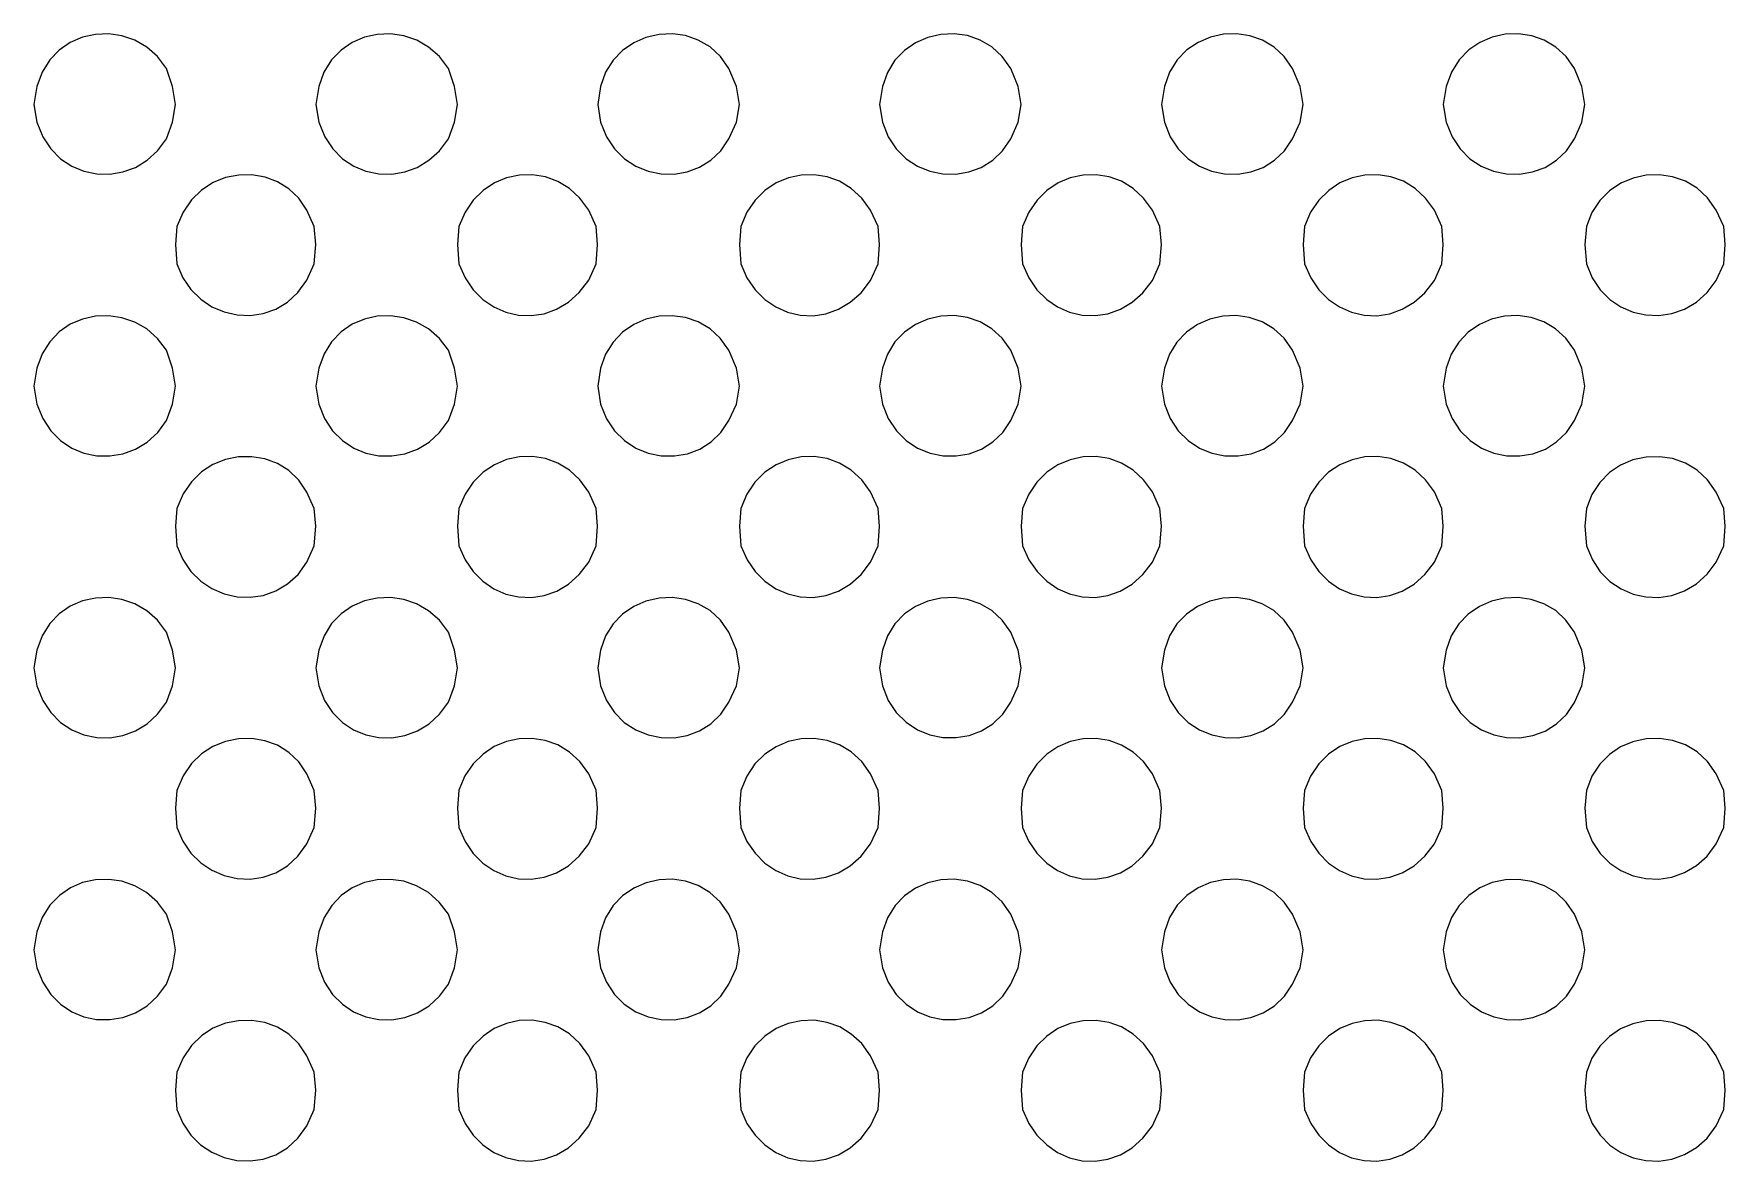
# Model space of a CAD drawing. Extents: x 0 to 243, y -13 to 276.
# Drawn here: x 97.68 to 127.41, y 169.37 to 189.19 of the extents above; entities that cross this region are included whole.
import ezdxf

# ---------------------------------------------------------------- set-up
doc = ezdxf.new("R2010")
doc.units = 0
doc.layers.add('GEOMETRY', color=7, linetype='Continuous')

msp = doc.modelspace()

# ---------------------------------------------------------------- linework, layer by layer
at = {"layer": 'GEOMETRY', "lineweight": 13}
for points in [[(100.173, 187.947), (100.121, 188.26), (100.016, 188.576), (99.857, 188.787), (99.668, 188.952), (99.457, 189.074), (99.232, 189.151), (98.999, 189.186), (98.765, 189.178), (98.537, 189.128), (98.323, 189.036), (98.128, 188.902), (97.961, 188.728), (97.828, 188.514), (97.735, 188.26), (97.682, 187.947), (97.735, 187.632), (97.84, 187.377), (97.981, 187.163), (98.153, 186.99), (98.349, 186.86), (98.563, 186.771), (98.788, 186.724), (99.018, 186.72), (99.247, 186.759), (99.467, 186.84), (99.673, 186.965), (99.858, 187.133), (100.016, 187.344), (100.121, 187.632), (100.173, 187.947)], [(105.128, 187.947), (105.076, 188.26), (104.971, 188.576), (104.811, 188.787), (104.622, 188.952), (104.412, 189.074), (104.187, 189.151), (103.954, 189.186), (103.72, 189.177), (103.492, 189.127), (103.278, 189.035), (103.083, 188.902), (102.916, 188.728), (102.782, 188.514), (102.69, 188.26), (102.638, 187.947), (102.69, 187.632), (102.795, 187.377), (102.936, 187.163), (103.109, 186.991), (103.305, 186.86), (103.519, 186.771), (103.744, 186.725), (103.974, 186.72), (104.202, 186.759), (104.422, 186.84), (104.628, 186.965), (104.813, 187.133), (104.971, 187.344), (105.076, 187.632), (105.128, 187.947)], [(110.083, 187.947), (110.031, 188.26), (109.899, 188.576), (109.75, 188.79), (109.568, 188.957), (109.362, 189.078), (109.139, 189.155), (108.906, 189.187), (108.671, 189.177), (108.442, 189.125), (108.226, 189.031), (108.03, 188.897), (107.863, 188.723), (107.732, 188.511), (107.645, 188.26), (107.593, 187.947), (107.645, 187.632), (107.747, 187.377), (107.889, 187.163), (108.063, 186.991), (108.262, 186.86), (108.479, 186.772), (108.707, 186.725), (108.938, 186.721), (109.166, 186.759), (109.384, 186.841), (109.583, 186.965), (109.757, 187.133), (109.899, 187.344), (110.031, 187.632), (110.083, 187.947)], [(115.038, 187.947), (114.985, 188.26), (114.853, 188.576), (114.703, 188.79), (114.522, 188.957), (114.316, 189.078), (114.092, 189.155), (113.859, 189.187), (113.625, 189.177), (113.396, 189.124), (113.18, 189.03), (112.985, 188.896), (112.818, 188.722), (112.687, 188.51), (112.6, 188.26), (112.547, 187.947), (112.6, 187.632), (112.701, 187.378), (112.842, 187.164), (113.015, 186.992), (113.214, 186.861), (113.431, 186.772), (113.658, 186.726), (113.89, 186.721), (114.118, 186.759), (114.336, 186.84), (114.536, 186.965), (114.71, 187.132), (114.853, 187.343), (114.985, 187.632), (115.038, 187.947)], [(119.992, 187.947), (119.939, 188.261), (119.808, 188.576), (119.661, 188.787), (119.482, 188.953), (119.277, 189.074), (119.056, 189.152), (118.825, 189.187), (118.591, 189.179), (118.362, 189.128), (118.146, 189.036), (117.949, 188.903), (117.78, 188.729), (117.646, 188.515), (117.554, 188.261), (117.502, 187.947), (117.554, 187.632), (117.656, 187.378), (117.797, 187.164), (117.97, 186.992), (118.169, 186.861), (118.385, 186.772), (118.612, 186.725), (118.843, 186.721), (119.071, 186.759), (119.289, 186.84), (119.489, 186.964), (119.664, 187.132), (119.808, 187.343), (119.939, 187.632), (119.992, 187.947)], [(124.947, 187.947), (124.893, 188.261), (124.763, 188.576), (124.616, 188.787), (124.436, 188.953), (124.232, 189.075), (124.011, 189.153), (123.78, 189.187), (123.546, 189.179), (123.317, 189.129), (123.101, 189.037), (122.904, 188.903), (122.735, 188.729), (122.601, 188.515), (122.509, 188.261), (122.456, 187.947), (122.509, 187.633), (122.611, 187.379), (122.752, 187.165), (122.925, 186.992), (123.123, 186.861), (123.34, 186.772), (123.567, 186.725), (123.798, 186.721), (124.026, 186.759), (124.244, 186.84), (124.444, 186.964), (124.619, 187.132), (124.763, 187.343), (124.893, 187.633), (124.947, 187.947)], [(102.637, 185.483), (102.612, 185.798), (102.48, 186.086), (102.338, 186.296), (102.164, 186.463), (101.964, 186.588), (101.746, 186.669), (101.517, 186.708), (101.283, 186.705), (101.053, 186.659), (100.833, 186.571), (100.631, 186.44), (100.453, 186.268), (100.307, 186.054), (100.199, 185.798), (100.173, 185.483), (100.199, 185.143), (100.302, 184.899), (100.443, 184.691), (100.615, 184.521), (100.812, 184.389), (101.027, 184.297), (101.254, 184.246), (101.485, 184.236), (101.715, 184.269), (101.936, 184.347), (102.141, 184.469), (102.325, 184.638), (102.48, 184.854), (102.612, 185.143), (102.637, 185.483)], [(107.592, 185.483), (107.566, 185.798), (107.435, 186.086), (107.28, 186.3), (107.097, 186.469), (106.893, 186.593), (106.674, 186.673), (106.447, 186.71), (106.217, 186.704), (105.991, 186.655), (105.777, 186.565), (105.579, 186.433), (105.405, 186.261), (105.262, 186.049), (105.154, 185.798), (105.128, 185.483), (105.154, 185.143), (105.263, 184.897), (105.405, 184.689), (105.576, 184.518), (105.769, 184.386), (105.979, 184.294), (106.2, 184.243), (106.426, 184.233), (106.652, 184.267), (106.871, 184.345), (107.079, 184.468), (107.268, 184.637), (107.435, 184.854), (107.566, 185.143), (107.592, 185.483)], [(112.547, 185.484), (112.522, 185.798), (112.39, 186.086), (112.234, 186.3), (112.05, 186.469), (111.846, 186.594), (111.627, 186.674), (111.4, 186.71), (111.17, 186.704), (110.945, 186.655), (110.731, 186.565), (110.534, 186.433), (110.36, 186.261), (110.216, 186.049), (110.109, 185.798), (110.083, 185.484), (110.109, 185.142), (110.217, 184.897), (110.359, 184.688), (110.529, 184.518), (110.722, 184.386), (110.932, 184.293), (111.153, 184.242), (111.379, 184.232), (111.605, 184.266), (111.825, 184.344), (112.033, 184.467), (112.223, 184.636), (112.39, 184.853), (112.522, 185.142), (112.547, 185.484)], [(117.502, 185.484), (117.476, 185.798), (117.345, 186.086), (117.188, 186.3), (117.005, 186.47), (116.801, 186.594), (116.582, 186.674), (116.354, 186.711), (116.125, 186.704), (115.9, 186.656), (115.686, 186.565), (115.489, 186.434), (115.315, 186.261), (115.171, 186.049), (115.063, 185.798), (115.038, 185.484), (115.063, 185.142), (115.172, 184.897), (115.314, 184.688), (115.485, 184.517), (115.678, 184.385), (115.888, 184.293), (116.109, 184.242), (116.335, 184.233), (116.56, 184.266), (116.78, 184.344), (116.987, 184.467), (117.178, 184.636), (117.345, 184.853), (117.476, 185.142), (117.502, 185.484)], [(122.456, 185.484), (122.431, 185.798), (122.299, 186.086), (122.143, 186.3), (121.961, 186.47), (121.756, 186.594), (121.537, 186.674), (121.31, 186.711), (121.08, 186.704), (120.855, 186.656), (120.64, 186.565), (120.443, 186.433), (120.269, 186.261), (120.125, 186.049), (120.018, 185.798), (119.992, 185.484), (120.018, 185.142), (120.126, 184.897), (120.268, 184.688), (120.438, 184.518), (120.632, 184.386), (120.842, 184.293), (121.063, 184.242), (121.289, 184.232), (121.515, 184.266), (121.735, 184.344), (121.943, 184.467), (122.132, 184.636), (122.299, 184.853), (122.431, 185.142), (122.456, 185.484)], [(127.411, 185.483), (127.385, 185.798), (127.254, 186.086), (127.101, 186.302), (126.918, 186.471), (126.711, 186.595), (126.487, 186.674), (126.255, 186.709), (126.02, 186.701), (125.791, 186.651), (125.574, 186.559), (125.376, 186.427), (125.206, 186.256), (125.069, 186.046), (124.973, 185.798), (124.947, 185.483), (124.973, 185.142), (125.075, 184.895), (125.214, 184.686), (125.384, 184.516), (125.579, 184.385), (125.792, 184.294), (126.017, 184.244), (126.247, 184.236), (126.476, 184.27), (126.697, 184.348), (126.905, 184.471), (127.093, 184.639), (127.254, 184.853), (127.385, 185.142), (127.411, 185.483)], [(100.173, 182.994), (100.121, 183.307), (100.016, 183.623), (99.856, 183.833), (99.667, 183.998), (99.456, 184.119), (99.231, 184.196), (98.998, 184.231), (98.765, 184.223), (98.538, 184.173), (98.324, 184.081), (98.129, 183.948), (97.962, 183.775), (97.828, 183.561), (97.735, 183.307), (97.682, 182.994), (97.735, 182.679), (97.839, 182.423), (97.98, 182.209), (98.152, 182.036), (98.349, 181.905), (98.563, 181.816), (98.789, 181.77), (99.02, 181.766), (99.249, 181.805), (99.47, 181.887), (99.676, 182.011), (99.86, 182.179), (100.016, 182.39), (100.121, 182.679), (100.173, 182.994)], [(105.128, 182.994), (105.076, 183.307), (104.971, 183.623), (104.81, 183.833), (104.621, 183.998), (104.41, 184.119), (104.185, 184.197), (103.952, 184.231), (103.719, 184.223), (103.492, 184.173), (103.278, 184.081), (103.084, 183.948), (102.916, 183.774), (102.783, 183.561), (102.69, 183.307), (102.638, 182.994), (102.69, 182.679), (102.794, 182.423), (102.935, 182.209), (103.108, 182.036), (103.305, 181.905), (103.519, 181.817), (103.745, 181.77), (103.976, 181.766), (104.205, 181.805), (104.425, 181.887), (104.631, 182.011), (104.815, 182.179), (104.971, 182.39), (105.076, 182.679), (105.128, 182.994)], [(110.083, 182.994), (110.031, 183.307), (109.899, 183.623), (109.749, 183.836), (109.568, 184.003), (109.361, 184.124), (109.138, 184.2), (108.905, 184.232), (108.671, 184.222), (108.442, 184.17), (108.226, 184.076), (108.031, 183.942), (107.864, 183.769), (107.733, 183.557), (107.645, 183.307), (107.593, 182.994), (107.645, 182.677), (107.746, 182.421), (107.888, 182.207), (108.062, 182.035), (108.262, 181.905), (108.48, 181.816), (108.709, 181.77), (108.941, 181.767), (109.169, 181.806), (109.386, 181.888), (109.585, 182.012), (109.759, 182.18), (109.899, 182.39), (110.031, 182.677), (110.083, 182.994)], [(115.038, 182.994), (114.985, 183.308), (114.853, 183.623), (114.704, 183.836), (114.522, 184.003), (114.316, 184.124), (114.093, 184.2), (113.86, 184.233), (113.625, 184.222), (113.396, 184.17), (113.18, 184.076), (112.985, 183.943), (112.818, 183.77), (112.687, 183.558), (112.6, 183.308), (112.547, 182.994), (112.6, 182.677), (112.701, 182.422), (112.843, 182.208), (113.017, 182.035), (113.217, 181.905), (113.435, 181.816), (113.663, 181.77), (113.896, 181.767), (114.124, 181.806), (114.341, 181.887), (114.54, 182.012), (114.713, 182.18), (114.853, 182.39), (114.985, 182.677), (115.038, 182.994)], [(119.992, 182.992), (119.939, 183.308), (119.808, 183.623), (119.658, 183.836), (119.476, 184.003), (119.27, 184.124), (119.047, 184.2), (118.814, 184.233), (118.58, 184.222), (118.351, 184.17), (118.135, 184.076), (117.94, 183.942), (117.773, 183.769), (117.642, 183.558), (117.554, 183.308), (117.502, 182.992), (117.554, 182.678), (117.656, 182.422), (117.798, 182.208), (117.972, 182.035), (118.172, 181.905), (118.389, 181.816), (118.618, 181.77), (118.849, 181.766), (119.078, 181.805), (119.295, 181.887), (119.494, 182.012), (119.667, 182.179), (119.808, 182.39), (119.939, 182.678), (119.992, 182.992)], [(124.947, 182.992), (124.893, 183.308), (124.763, 183.623), (124.613, 183.836), (124.431, 184.003), (124.225, 184.124), (124.002, 184.2), (123.769, 184.233), (123.535, 184.222), (123.306, 184.17), (123.09, 184.076), (122.895, 183.942), (122.728, 183.769), (122.597, 183.558), (122.509, 183.308), (122.456, 182.992), (122.509, 182.678), (122.611, 182.422), (122.753, 182.208), (122.927, 182.035), (123.127, 181.905), (123.344, 181.816), (123.573, 181.77), (123.804, 181.766), (124.033, 181.805), (124.25, 181.887), (124.449, 182.012), (124.622, 182.179), (124.763, 182.39), (124.893, 182.678), (124.947, 182.992)], [(102.637, 180.529), (102.612, 180.842), (102.48, 181.132), (102.338, 181.343), (102.164, 181.51), (101.963, 181.634), (101.745, 181.715), (101.515, 181.753), (101.281, 181.749), (101.051, 181.703), (100.831, 181.615), (100.629, 181.484), (100.451, 181.312), (100.306, 181.098), (100.199, 180.842), (100.173, 180.529), (100.199, 180.187), (100.302, 179.943), (100.443, 179.736), (100.616, 179.566), (100.813, 179.434), (101.028, 179.342), (101.255, 179.29), (101.486, 179.281), (101.716, 179.314), (101.937, 179.392), (102.142, 179.515), (102.326, 179.684), (102.48, 179.9), (102.612, 180.187), (102.637, 180.529)], [(107.592, 180.529), (107.566, 180.842), (107.435, 181.13), (107.28, 181.345), (107.098, 181.514), (106.894, 181.639), (106.675, 181.719), (106.447, 181.756), (106.218, 181.75), (105.992, 181.701), (105.777, 181.611), (105.58, 181.48), (105.406, 181.307), (105.262, 181.095), (105.154, 180.842), (105.128, 180.529), (105.154, 180.187), (105.263, 179.942), (105.406, 179.733), (105.577, 179.562), (105.77, 179.43), (105.981, 179.338), (106.202, 179.287), (106.428, 179.278), (106.654, 179.312), (106.873, 179.391), (107.08, 179.514), (107.269, 179.684), (107.435, 179.9), (107.566, 180.187), (107.592, 180.529)], [(112.547, 180.529), (112.522, 180.843), (112.39, 181.133), (112.234, 181.347), (112.05, 181.515), (111.845, 181.639), (111.626, 181.719), (111.398, 181.755), (111.168, 181.749), (110.943, 181.7), (110.729, 181.609), (110.532, 181.478), (110.358, 181.306), (110.215, 181.094), (110.109, 180.843), (110.083, 180.529), (110.109, 180.187), (110.218, 179.942), (110.36, 179.734), (110.531, 179.564), (110.724, 179.432), (110.934, 179.34), (111.155, 179.289), (111.381, 179.279), (111.606, 179.313), (111.825, 179.391), (112.033, 179.514), (112.223, 179.683), (112.39, 179.9), (112.522, 180.187), (112.547, 180.529)], [(117.502, 180.529), (117.476, 180.843), (117.345, 181.133), (117.188, 181.347), (117.005, 181.515), (116.8, 181.639), (116.581, 181.719), (116.353, 181.755), (116.124, 181.749), (115.899, 181.7), (115.684, 181.609), (115.487, 181.478), (115.313, 181.306), (115.17, 181.094), (115.063, 180.843), (115.038, 180.529), (115.063, 180.187), (115.173, 179.942), (115.316, 179.733), (115.487, 179.563), (115.68, 179.431), (115.889, 179.339), (116.109, 179.287), (116.335, 179.278), (116.56, 179.312), (116.779, 179.39), (116.987, 179.513), (117.177, 179.683), (117.345, 179.9), (117.476, 180.187), (117.502, 180.529)], [(122.456, 180.529), (122.431, 180.843), (122.299, 181.133), (122.143, 181.347), (121.96, 181.516), (121.756, 181.64), (121.536, 181.72), (121.308, 181.756), (121.078, 181.749), (120.853, 181.7), (120.638, 181.61), (120.441, 181.478), (120.267, 181.306), (120.124, 181.094), (120.018, 180.843), (119.992, 180.529), (120.018, 180.187), (120.127, 179.942), (120.269, 179.734), (120.44, 179.563), (120.633, 179.431), (120.843, 179.339), (121.063, 179.288), (121.289, 179.279), (121.515, 179.312), (121.734, 179.39), (121.942, 179.513), (122.132, 179.683), (122.299, 179.9), (122.431, 180.187), (122.456, 180.529)], [(127.411, 180.529), (127.385, 180.842), (127.254, 181.132), (127.101, 181.348), (126.918, 181.517), (126.711, 181.64), (126.487, 181.719), (126.255, 181.753), (126.02, 181.745), (125.79, 181.695), (125.573, 181.604), (125.376, 181.472), (125.205, 181.3), (125.068, 181.09), (124.973, 180.842), (124.947, 180.529), (124.973, 180.186), (125.076, 179.94), (125.216, 179.731), (125.386, 179.56), (125.581, 179.429), (125.794, 179.338), (126.018, 179.288), (126.247, 179.28), (126.476, 179.315), (126.697, 179.394), (126.904, 179.517), (127.092, 179.685), (127.254, 179.9), (127.385, 180.186), (127.411, 180.529)], [(100.173, 178.039), (100.121, 178.352), (100.016, 178.667), (99.856, 178.877), (99.667, 179.042), (99.457, 179.164), (99.232, 179.241), (98.999, 179.276), (98.765, 179.268), (98.538, 179.218), (98.324, 179.126), (98.129, 178.993), (97.962, 178.82), (97.828, 178.606), (97.735, 178.352), (97.682, 178.039), (97.735, 177.724), (97.839, 177.469), (97.98, 177.254), (98.152, 177.082), (98.349, 176.951), (98.563, 176.862), (98.789, 176.816), (99.019, 176.812), (99.248, 176.85), (99.469, 176.932), (99.675, 177.056), (99.859, 177.224), (100.016, 177.435), (100.121, 177.724), (100.173, 178.039)], [(105.128, 178.039), (105.076, 178.352), (104.971, 178.667), (104.81, 178.877), (104.621, 179.042), (104.411, 179.164), (104.186, 179.241), (103.953, 179.276), (103.72, 179.268), (103.493, 179.217), (103.278, 179.126), (103.084, 178.993), (102.916, 178.819), (102.783, 178.606), (102.69, 178.352), (102.638, 178.039), (102.69, 177.724), (102.794, 177.469), (102.935, 177.255), (103.108, 177.082), (103.304, 176.951), (103.519, 176.863), (103.744, 176.816), (103.975, 176.812), (104.203, 176.851), (104.424, 176.932), (104.629, 177.057), (104.814, 177.224), (104.971, 177.435), (105.076, 177.724), (105.128, 178.039)], [(110.083, 178.039), (110.031, 178.352), (109.899, 178.667), (109.75, 178.88), (109.568, 179.047), (109.362, 179.168), (109.139, 179.244), (108.906, 179.277), (108.672, 179.267), (108.442, 179.214), (108.226, 179.121), (108.031, 178.987), (107.864, 178.814), (107.733, 178.602), (107.645, 178.352), (107.593, 178.039), (107.645, 177.724), (107.746, 177.468), (107.887, 177.254), (108.061, 177.082), (108.261, 176.951), (108.478, 176.863), (108.707, 176.816), (108.939, 176.812), (109.167, 176.851), (109.385, 176.933), (109.584, 177.057), (109.758, 177.224), (109.899, 177.435), (110.031, 177.724), (110.083, 178.039)], [(115.038, 178.039), (114.985, 178.353), (114.853, 178.667), (114.704, 178.88), (114.523, 179.047), (114.317, 179.168), (114.094, 179.245), (113.861, 179.277), (113.626, 179.267), (113.396, 179.215), (113.18, 179.121), (112.985, 178.988), (112.818, 178.814), (112.687, 178.603), (112.6, 178.353), (112.547, 178.039), (112.6, 177.725), (112.701, 177.469), (112.842, 177.255), (113.015, 177.083), (113.215, 176.952), (113.432, 176.863), (113.661, 176.817), (113.893, 176.813), (114.122, 176.851), (114.339, 176.933), (114.539, 177.057), (114.712, 177.224), (114.853, 177.435), (114.985, 177.725), (115.038, 178.039)], [(119.992, 178.039), (119.939, 178.353), (119.808, 178.667), (119.658, 178.88), (119.477, 179.047), (119.271, 179.168), (119.048, 179.245), (118.815, 179.277), (118.58, 179.267), (118.351, 179.215), (118.136, 179.121), (117.94, 178.987), (117.773, 178.814), (117.642, 178.603), (117.554, 178.353), (117.502, 178.039), (117.554, 177.725), (117.656, 177.469), (117.797, 177.255), (117.971, 177.082), (118.169, 176.951), (118.386, 176.862), (118.614, 176.815), (118.846, 176.811), (119.074, 176.85), (119.291, 176.931), (119.491, 177.056), (119.665, 177.224), (119.808, 177.435), (119.939, 177.725), (119.992, 178.039)], [(124.947, 178.038), (124.893, 178.352), (124.763, 178.667), (124.613, 178.88), (124.432, 179.047), (124.226, 179.168), (124.003, 179.244), (123.77, 179.277), (123.535, 179.267), (123.306, 179.214), (123.091, 179.121), (122.895, 178.987), (122.728, 178.814), (122.597, 178.602), (122.509, 178.352), (122.456, 178.038), (122.509, 177.724), (122.611, 177.468), (122.752, 177.254), (122.926, 177.081), (123.125, 176.95), (123.342, 176.861), (123.57, 176.815), (123.801, 176.811), (124.029, 176.849), (124.247, 176.93), (124.446, 177.055), (124.621, 177.223), (124.763, 177.434), (124.893, 177.724), (124.947, 178.038)], [(102.637, 175.574), (102.612, 175.887), (102.48, 176.177), (102.338, 176.388), (102.164, 176.555), (101.963, 176.679), (101.745, 176.76), (101.515, 176.798), (101.281, 176.794), (101.051, 176.748), (100.831, 176.66), (100.629, 176.529), (100.451, 176.357), (100.306, 176.143), (100.199, 175.887), (100.173, 175.574), (100.199, 175.234), (100.302, 174.991), (100.442, 174.783), (100.615, 174.613), (100.812, 174.481), (101.027, 174.389), (101.254, 174.338), (101.485, 174.328), (101.715, 174.361), (101.936, 174.439), (102.142, 174.561), (102.325, 174.73), (102.48, 174.945), (102.612, 175.234), (102.637, 175.574)], [(107.592, 175.574), (107.566, 175.888), (107.435, 176.177), (107.279, 176.392), (107.096, 176.56), (106.892, 176.685), (106.672, 176.765), (106.444, 176.801), (106.215, 176.795), (105.989, 176.746), (105.775, 176.655), (105.578, 176.524), (105.404, 176.352), (105.261, 176.14), (105.154, 175.888), (105.128, 175.574), (105.154, 175.232), (105.263, 174.988), (105.406, 174.779), (105.577, 174.609), (105.77, 174.477), (105.98, 174.385), (106.201, 174.334), (106.427, 174.325), (106.653, 174.359), (106.872, 174.437), (107.079, 174.56), (107.269, 174.729), (107.435, 174.945), (107.566, 175.232), (107.592, 175.574)], [(112.547, 175.573), (112.522, 175.887), (112.39, 176.177), (112.234, 176.392), (112.05, 176.561), (111.845, 176.685), (111.626, 176.765), (111.398, 176.801), (111.168, 176.794), (110.943, 176.745), (110.729, 176.654), (110.532, 176.523), (110.358, 176.351), (110.215, 176.139), (110.109, 175.887), (110.083, 175.573), (110.109, 175.233), (110.217, 174.988), (110.359, 174.78), (110.53, 174.609), (110.723, 174.477), (110.933, 174.385), (111.154, 174.334), (111.38, 174.324), (111.606, 174.358), (111.826, 174.436), (112.033, 174.559), (112.223, 174.728), (112.39, 174.944), (112.522, 175.233), (112.547, 175.573)], [(117.502, 175.573), (117.476, 175.887), (117.345, 176.177), (117.188, 176.392), (117.005, 176.56), (116.8, 176.684), (116.581, 176.764), (116.353, 176.8), (116.124, 176.794), (115.899, 176.745), (115.684, 176.654), (115.487, 176.523), (115.313, 176.35), (115.17, 176.139), (115.063, 175.887), (115.038, 175.573), (115.063, 175.233), (115.171, 174.988), (115.314, 174.78), (115.485, 174.609), (115.678, 174.477), (115.888, 174.385), (116.109, 174.333), (116.335, 174.324), (116.561, 174.358), (116.78, 174.436), (116.988, 174.559), (117.178, 174.728), (117.345, 174.944), (117.476, 175.233), (117.502, 175.573)], [(122.456, 175.574), (122.431, 175.887), (122.299, 176.177), (122.143, 176.392), (121.96, 176.561), (121.756, 176.685), (121.536, 176.765), (121.308, 176.801), (121.078, 176.794), (120.853, 176.746), (120.638, 176.655), (120.441, 176.523), (120.267, 176.351), (120.124, 176.139), (120.018, 175.887), (119.992, 175.574), (120.018, 175.233), (120.126, 174.988), (120.268, 174.78), (120.439, 174.609), (120.632, 174.477), (120.842, 174.385), (121.064, 174.334), (121.29, 174.324), (121.516, 174.358), (121.736, 174.436), (121.943, 174.559), (122.133, 174.728), (122.299, 174.944), (122.431, 175.233), (122.456, 175.574)], [(127.411, 175.574), (127.385, 175.887), (127.254, 176.177), (127.101, 176.393), (126.918, 176.562), (126.711, 176.685), (126.487, 176.764), (126.255, 176.798), (126.02, 176.79), (125.79, 176.74), (125.573, 176.649), (125.376, 176.517), (125.205, 176.345), (125.068, 176.135), (124.973, 175.887), (124.947, 175.574), (124.973, 175.234), (125.075, 174.988), (125.214, 174.779), (125.384, 174.608), (125.579, 174.477), (125.792, 174.386), (126.017, 174.335), (126.247, 174.327), (126.476, 174.362), (126.697, 174.44), (126.905, 174.563), (127.093, 174.731), (127.254, 174.945), (127.385, 175.234), (127.411, 175.574)], [(100.173, 173.082), (100.121, 173.397), (100.016, 173.712), (99.855, 173.922), (99.665, 174.088), (99.455, 174.21), (99.23, 174.288), (98.998, 174.322), (98.765, 174.315), (98.539, 174.265), (98.325, 174.173), (98.131, 174.04), (97.964, 173.866), (97.83, 173.651), (97.735, 173.397), (97.682, 173.082), (97.735, 172.767), (97.839, 172.512), (97.98, 172.299), (98.152, 172.126), (98.348, 171.995), (98.562, 171.907), (98.787, 171.86), (99.018, 171.856), (99.246, 171.894), (99.467, 171.975), (99.673, 172.1), (99.859, 172.267), (100.016, 172.478), (100.121, 172.767), (100.173, 173.082)], [(105.128, 173.082), (105.076, 173.397), (104.971, 173.712), (104.809, 173.923), (104.62, 174.088), (104.409, 174.21), (104.185, 174.288), (103.953, 174.322), (103.72, 174.315), (103.493, 174.264), (103.28, 174.173), (103.086, 174.039), (102.918, 173.865), (102.784, 173.651), (102.69, 173.397), (102.638, 173.082), (102.69, 172.767), (102.794, 172.512), (102.935, 172.298), (103.108, 172.125), (103.304, 171.994), (103.519, 171.906), (103.744, 171.859), (103.975, 171.855), (104.203, 171.894), (104.424, 171.975), (104.629, 172.1), (104.814, 172.267), (104.971, 172.478), (105.076, 172.767), (105.128, 173.082)], [(110.083, 173.082), (110.031, 173.398), (109.899, 173.712), (109.749, 173.926), (109.567, 174.092), (109.361, 174.214), (109.139, 174.29), (108.906, 174.323), (108.672, 174.313), (108.443, 174.261), (108.228, 174.167), (108.032, 174.034), (107.865, 173.86), (107.733, 173.648), (107.645, 173.398), (107.593, 173.082), (107.645, 172.767), (107.746, 172.512), (107.887, 172.297), (108.061, 172.125), (108.261, 171.994), (108.478, 171.906), (108.707, 171.859), (108.939, 171.855), (109.167, 171.894), (109.385, 171.976), (109.584, 172.1), (109.758, 172.267), (109.899, 172.478), (110.031, 172.767), (110.083, 173.082)], [(115.038, 173.082), (114.985, 173.398), (114.853, 173.712), (114.704, 173.926), (114.523, 174.092), (114.317, 174.214), (114.094, 174.29), (113.861, 174.323), (113.627, 174.313), (113.398, 174.261), (113.182, 174.167), (112.987, 174.034), (112.82, 173.86), (112.688, 173.648), (112.6, 173.398), (112.547, 173.082), (112.6, 172.768), (112.701, 172.512), (112.842, 172.298), (113.015, 172.126), (113.215, 171.995), (113.432, 171.906), (113.661, 171.86), (113.893, 171.856), (114.122, 171.894), (114.339, 171.976), (114.539, 172.1), (114.712, 172.268), (114.853, 172.478), (114.985, 172.768), (115.038, 173.082)], [(119.992, 173.082), (119.939, 173.398), (119.808, 173.712), (119.662, 173.923), (119.483, 174.088), (119.279, 174.21), (119.058, 174.288), (118.826, 174.323), (118.592, 174.315), (118.363, 174.265), (118.147, 174.173), (117.95, 174.04), (117.78, 173.866), (117.646, 173.652), (117.554, 173.398), (117.502, 173.082), (117.554, 172.768), (117.655, 172.512), (117.797, 172.298), (117.971, 172.125), (118.17, 171.995), (118.387, 171.906), (118.615, 171.859), (118.847, 171.855), (119.075, 171.894), (119.293, 171.975), (119.492, 172.1), (119.666, 172.267), (119.808, 172.478), (119.939, 172.768), (119.992, 173.082)], [(124.947, 173.082), (124.893, 173.397), (124.763, 173.712), (124.617, 173.922), (124.438, 174.088), (124.234, 174.209), (124.013, 174.287), (123.781, 174.322), (123.547, 174.314), (123.318, 174.264), (123.101, 174.172), (122.905, 174.039), (122.735, 173.865), (122.601, 173.651), (122.509, 173.397), (122.456, 173.082), (122.509, 172.767), (122.61, 172.511), (122.752, 172.297), (122.926, 172.125), (123.125, 171.994), (123.342, 171.905), (123.57, 171.859), (123.802, 171.855), (124.03, 171.894), (124.248, 171.975), (124.447, 172.1), (124.621, 172.267), (124.763, 172.478), (124.893, 172.767), (124.947, 173.082)], [(102.637, 170.617), (102.612, 170.93), (102.48, 171.22), (102.338, 171.431), (102.164, 171.598), (101.963, 171.722), (101.745, 171.803), (101.515, 171.841), (101.281, 171.837), (101.051, 171.791), (100.831, 171.703), (100.629, 171.572), (100.451, 171.4), (100.306, 171.186), (100.199, 170.93), (100.173, 170.617), (100.199, 170.277), (100.301, 170.034), (100.442, 169.826), (100.614, 169.656), (100.811, 169.524), (101.026, 169.432), (101.253, 169.381), (101.485, 169.371), (101.714, 169.404), (101.936, 169.481), (102.141, 169.604), (102.325, 169.772), (102.48, 169.988), (102.612, 170.277), (102.637, 170.617)], [(107.592, 170.617), (107.566, 170.931), (107.435, 171.221), (107.279, 171.435), (107.096, 171.604), (106.892, 171.728), (106.672, 171.808), (106.444, 171.844), (106.215, 171.838), (105.989, 171.789), (105.775, 171.698), (105.578, 171.567), (105.404, 171.395), (105.261, 171.183), (105.154, 170.931), (105.128, 170.617), (105.154, 170.277), (105.263, 170.032), (105.405, 169.824), (105.575, 169.653), (105.769, 169.521), (105.979, 169.429), (106.2, 169.377), (106.426, 169.368), (106.652, 169.402), (106.872, 169.48), (107.079, 169.603), (107.269, 169.772), (107.435, 169.988), (107.566, 170.277), (107.592, 170.617)], [(112.547, 170.616), (112.522, 170.93), (112.39, 171.22), (112.234, 171.435), (112.051, 171.603), (111.847, 171.728), (111.628, 171.808), (111.4, 171.844), (111.17, 171.837), (110.944, 171.789), (110.729, 171.698), (110.532, 171.566), (110.358, 171.394), (110.215, 171.182), (110.109, 170.93), (110.083, 170.616), (110.109, 170.276), (110.217, 170.031), (110.359, 169.823), (110.53, 169.652), (110.723, 169.52), (110.933, 169.428), (111.154, 169.377), (111.38, 169.367), (111.606, 169.401), (111.826, 169.479), (112.033, 169.602), (112.223, 169.771), (112.39, 169.987), (112.522, 170.276), (112.547, 170.616)], [(117.502, 170.616), (117.476, 170.93), (117.345, 171.22), (117.188, 171.435), (117.005, 171.603), (116.8, 171.727), (116.581, 171.807), (116.353, 171.843), (116.124, 171.837), (115.899, 171.788), (115.684, 171.697), (115.487, 171.566), (115.313, 171.393), (115.17, 171.182), (115.063, 170.93), (115.038, 170.616), (115.063, 170.276), (115.171, 170.031), (115.314, 169.823), (115.485, 169.652), (115.678, 169.52), (115.888, 169.428), (116.109, 169.376), (116.335, 169.367), (116.561, 169.401), (116.78, 169.479), (116.988, 169.602), (117.178, 169.771), (117.345, 169.987), (117.476, 170.276), (117.502, 170.616)], [(122.456, 170.617), (122.431, 170.93), (122.299, 171.22), (122.144, 171.435), (121.961, 171.604), (121.756, 171.728), (121.537, 171.808), (121.309, 171.844), (121.079, 171.837), (120.853, 171.788), (120.638, 171.698), (120.441, 171.566), (120.267, 171.394), (120.124, 171.182), (120.018, 170.93), (119.992, 170.617), (120.018, 170.276), (120.126, 170.031), (120.268, 169.823), (120.438, 169.652), (120.632, 169.52), (120.842, 169.428), (121.063, 169.377), (121.29, 169.367), (121.516, 169.401), (121.736, 169.479), (121.943, 169.602), (122.133, 169.771), (122.299, 169.987), (122.431, 170.276), (122.456, 170.617)], [(127.411, 170.617), (127.385, 170.93), (127.254, 171.22), (127.101, 171.436), (126.918, 171.605), (126.711, 171.728), (126.487, 171.807), (126.255, 171.841), (126.02, 171.833), (125.79, 171.783), (125.573, 171.692), (125.376, 171.56), (125.205, 171.388), (125.068, 171.178), (124.973, 170.93), (124.947, 170.617), (124.973, 170.277), (125.075, 170.031), (125.214, 169.822), (125.384, 169.651), (125.579, 169.52), (125.792, 169.428), (126.017, 169.378), (126.247, 169.37), (126.476, 169.405), (126.697, 169.483), (126.905, 169.606), (127.093, 169.774), (127.254, 169.988), (127.385, 170.277), (127.411, 170.617)]]:
    msp.add_lwpolyline(points, close=True, dxfattribs=at)

doc.saveas('drawing.dxf')
